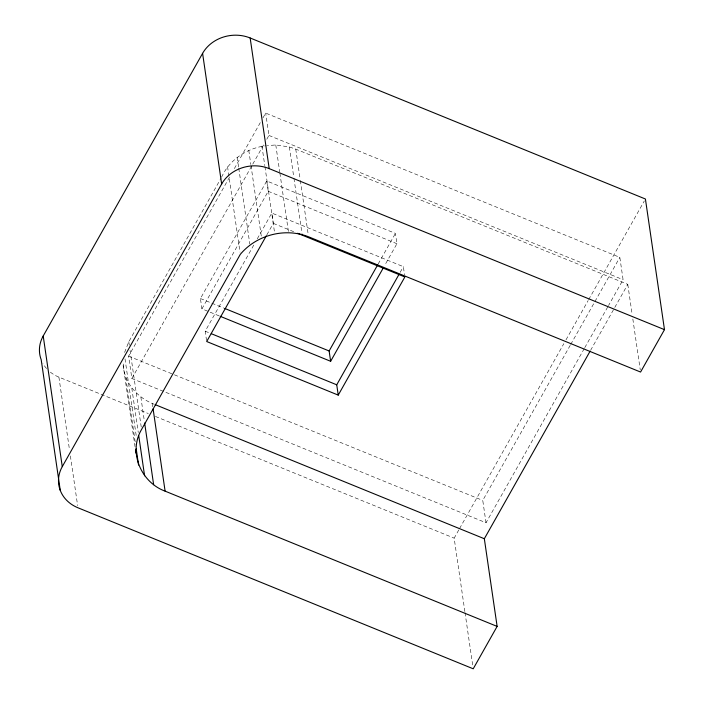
<?xml version="1.0" encoding="UTF-8"?>
<svg xmlns="http://www.w3.org/2000/svg" width="704" height="704" viewBox="0 0 704 704"><rect width="100%" height="100%" fill="white"/><g stroke="black" fill="none" stroke-linecap="round" stroke-linejoin="round"><path stroke-width="0.53" stroke-dasharray="3.52 2.64" d="M135.036 446.723L123.191 365.543L123.534 361.495M124.599 352.422L128.788 341.757L221.065 178.13M221.602 177.179C229.319 159.694 247.456 147.787 266.2 145.754M584.241 348.603L486.024 522.764L131.859 378.488L128.603 356.145L229.513 177.197M234.37 168.59L260.278 122.654M262.97 117.867L265.672 113.089L619.828 257.365L623.093 279.708L608.52 305.545M131.859 378.488L252.199 165.097M252.745 164.138L264.07 144.047M266.772 139.26L268.928 135.432L265.672 113.089M219.155 315.876L201.934 308.854L200.429 298.54L266.728 180.972L395.428 233.402L396.933 243.716L384.534 265.698M201.934 308.854L268.233 191.286L266.728 180.972M206.545 340.49L205.19 331.206L254.619 243.558M257.303 238.788L271.814 213.066L403.357 266.658L404.562 274.912M266.869 234.819L273.319 223.379L271.814 213.066M378.18 263.991L395.428 233.402M400.136 272.378L403.357 266.658M464.869 611.574L454.159 538.146L459.026 529.522M459.562 528.572L563.842 343.666M565.998 339.83L588.148 300.555M588.694 299.596L644.336 200.913M486.024 522.764L482.759 500.421L570.187 345.4M570.724 344.441L619.828 257.365M584.778 347.653L607.983 306.504M590.577 350.354L627.783 284.372L295.759 149.116L289.362 146.951L275.783 144.945L267.265 145.666M268.928 135.432L623.093 279.708M268.233 191.286L396.933 243.716M273.319 223.379L295.583 232.452M200.429 298.54L223.731 308.035M205.19 331.206L209.238 332.851M128.603 356.145L173.378 374.387M174.398 374.801L482.759 500.421M123.191 365.543C124.643 383.442 137.922 398.138 154.352 404.307M50.38 372.152A35.499 30.958 -8.3 0 0 58.898 377.124L148.315 413.556M155.426 416.451L454.159 538.146M627.783 284.372L632.201 314.679M632.834 319.009L640.262 369.882M465.027 612.656L472.903 666.644M295.759 149.116L300.177 179.423M300.335 180.506L308.238 234.626M289.362 146.951L293.788 177.258M293.946 178.341L301.998 233.543M275.783 144.945L279.734 172.005M279.893 173.087L288.42 231.537M261.941 146.106L264.783 165.59M264.942 166.672L274.578 232.698M248.776 150.366L250.826 164.437M250.985 165.519L261.404 236.958M237.178 157.432L238.603 167.174M238.762 168.256L249.814 244.024M227.542 166.654L240.011 252.155M152.31 403.471L152.786 406.718M140.853 397.03L144.329 420.842M128.788 341.757L129.422 346.086M130.055 350.416L141.266 427.266M131.798 388.133L138.274 432.511M125.004 358.802L136.532 437.818M125.778 377.397L135.564 444.506M58.898 377.124L69.45 449.469M70.391 455.946L77.642 505.622M46.57 368.535A35.499 30.958 -8.3 0 1 42.926 363.422"/><path stroke-width="1.06" d="M43.208 335.984L62.269 466.638A35.499 30.958 -8.3 0 0 77.95 507.778L473.22 668.8L497.13 626.41L165.106 491.146C141.002 482.328 128.066 452.065 141.583 429.431L240.328 254.32C256.582 234.934 284.979 227.427 308.546 236.79L640.57 372.046L664.479 329.648L645.418 199.003L250.158 37.981A35.499 30.958 -8.3 0 0 202.594 53.363L43.208 335.984A35.499 30.958 -8.3 0 0 41.202 359.735L60.262 490.389M62.269 466.638L221.654 184.008L202.594 53.363M266.332 235.77L206.694 341.519L338.237 395.111L404.862 276.971L297.607 233.279M220.167 316.29L330.634 361.284L329.129 350.97L377.643 264.942M330.634 361.284L383.46 267.608M338.237 395.111L336.732 384.798L399.062 274.278M497.13 626.41L484.334 538.736L590.031 351.305M221.654 184.008A35.499 30.958 -8.3 0 1 269.21 168.626L664.479 329.648M224.743 308.449L329.129 350.97M211.262 333.678L336.732 384.798M155.373 404.721L484.334 538.736M250.158 37.981L269.21 168.626M153.102 408.883L165.106 491.146M144.646 423.007L153.639 484.704M138.75 435.758L144.593 475.807M136.198 448.835L138.565 465.071M135.511 449.97L135.978 453.218"/></g></svg>
